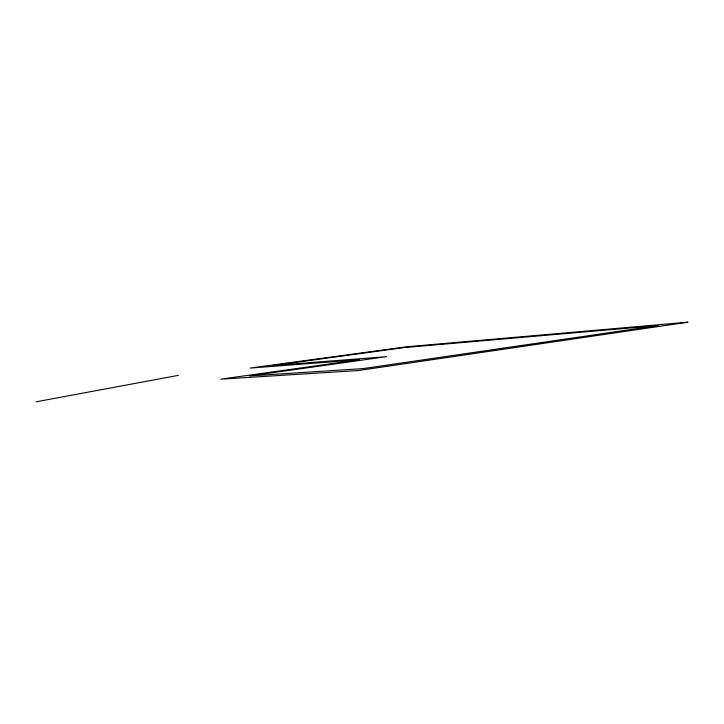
<?xml version="1.0" encoding="UTF-8"?>
<svg xmlns="http://www.w3.org/2000/svg" width="724" height="724" viewBox="0 0 724 724"><rect width="100%" height="100%" fill="white"/><g stroke="black" fill="none" stroke-linecap="round" stroke-linejoin="round"><path stroke-width="1.09" d="M36.2 401.802L178.357 375.358M657.854 325.583L363.385 368.561L249.644 375.928L386.58 356.67L273.12 365.466L404.083 347.592L657.854 325.583M687.8 322.198L358.208 370.552L220.847 379.159L359.357 359.747L250.151 368.073L406.399 346.805L687.8 322.198"/></g></svg>
